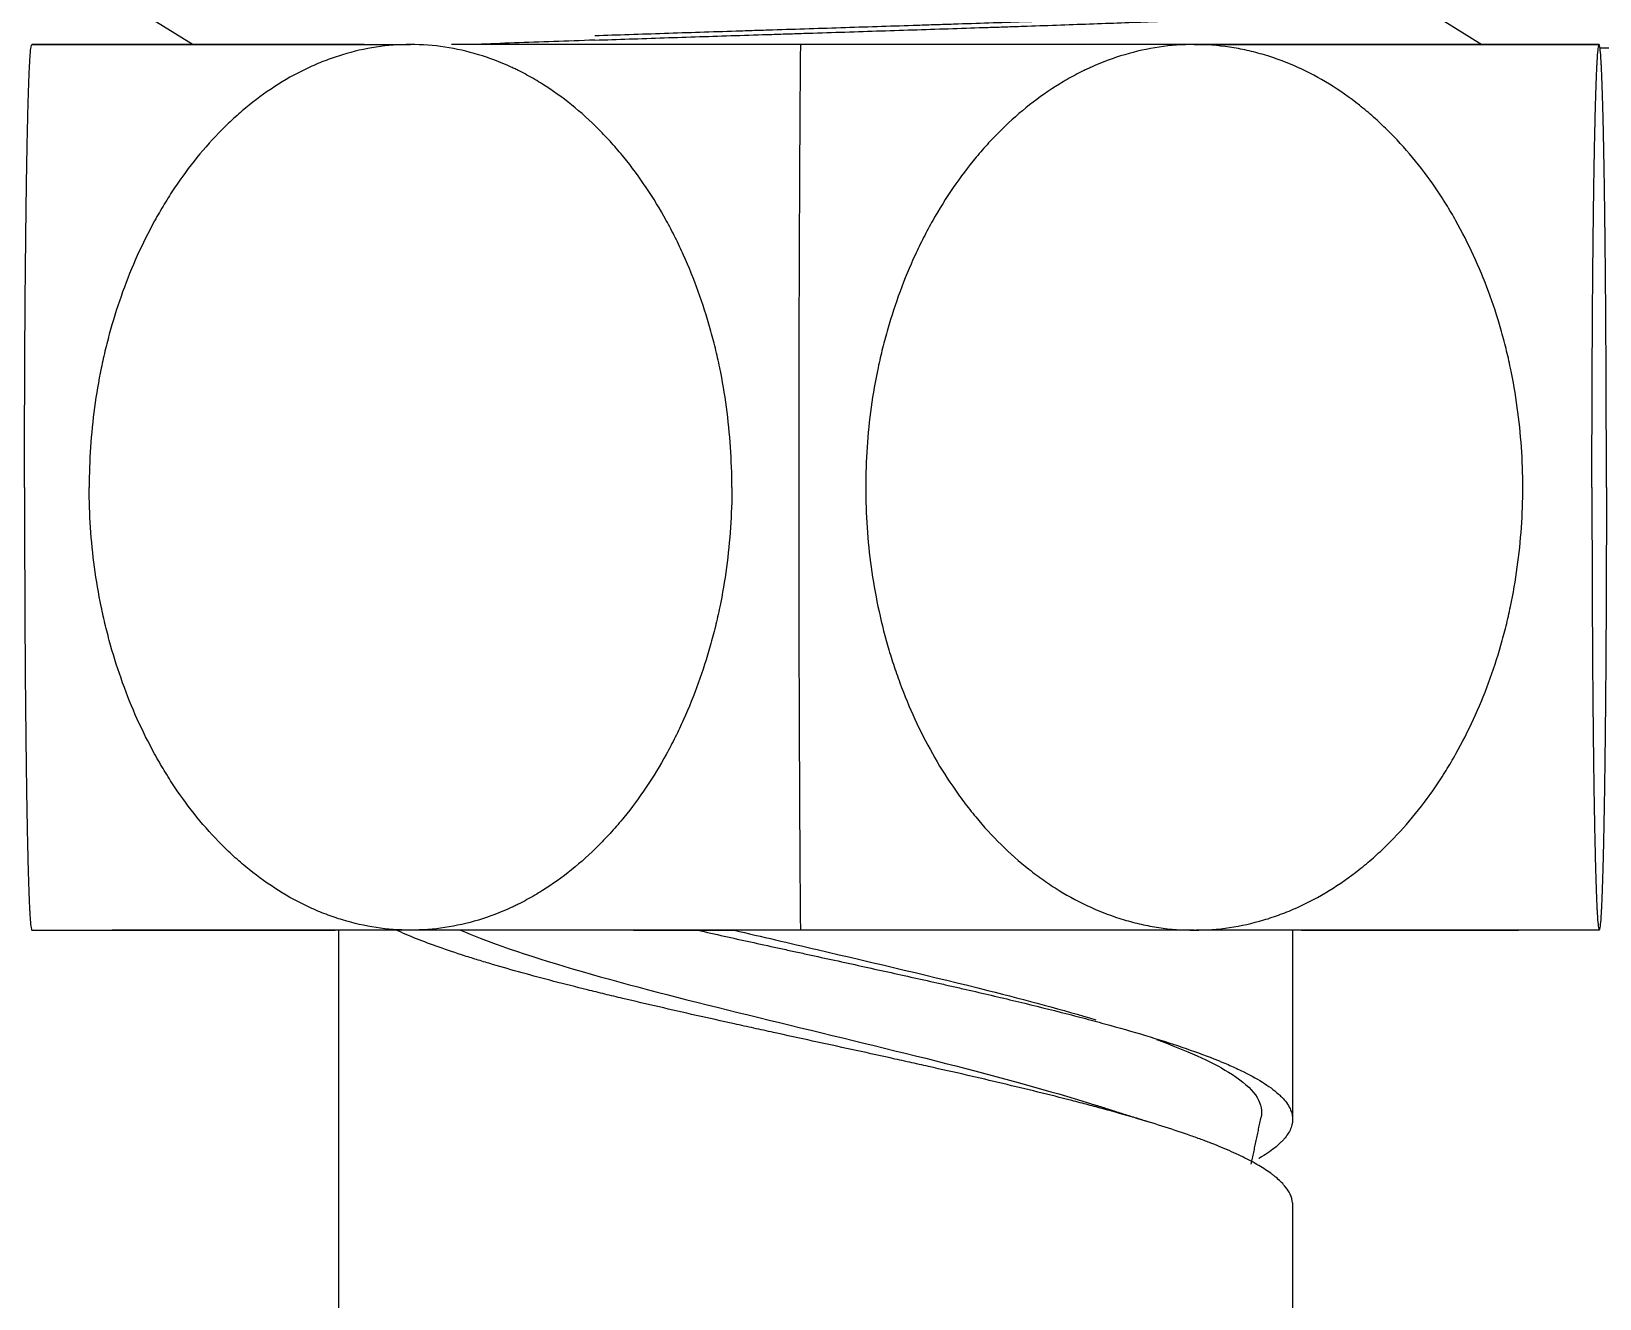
# Model space of a CAD drawing. Header units: millimetres. Extents: x 14183 to 14777, y -4239 to -3399.
# Drawn here: x 14384.97 to 14390.72, y -3943.63 to -3938.98 of the extents above; entities that cross this region are included whole.
import ezdxf

# ---------------------------------------------------------------- set-up
doc = ezdxf.new("R2010")
doc.units = ezdxf.units.MM
doc.header["$LTSCALE"] = 0.1
doc.layers.get('0').update_dxf_attribs({"lineweight": 15})
doc.layers.add('DIM', color=3, linetype='Continuous', lineweight=9)
doc.styles.add('ARIAL', font='arial.ttf')
doc.dimstyles.new('사본 ISO-25', dxfattribs={"dimtxt": 4, "dimasz": 3.5, "dimexe": 0.5, "dimexo": 0.625, "dimgap": 1.5, "dimtad": 1, "dimtih": 1, "dimtoh": 1, "dimdec": 1, "dimlfac": 4, "dimdsep": 46, "dimtxsty": 'ARIAL', "dimcen": 0, "dimclrd": 3, "dimclre": 3, "dimclrt": 3, "dimadec": 1, "dimazin": 0, "dimtfac": 1, "dimtdec": 1, "dimtmove": 0, "dimatfit": 3, "dimfxl": 1.25, "dimtfill": 1, "dimarcsym": 0})

# ---------------------------------------------------------------- blocks, each defined once
blk = doc.blocks.new('*D47')
at = {"layer": 'Defpoints', "color": 0, "transparency": 16777216}
for p in [(14421.268, -3911.1458), (14376.6312, -4145.3429), (14472.5793, -4145.3429)]:
    blk.add_point(p, dxfattribs=at)
at = {"layer": 'DIM', "color": 3, "lineweight": -2, "transparency": 16777216}
for p, q in [((14421.893, -3911.1458), (14473.0793, -3911.1458)), ((14472.5793, -3914.6458), (14472.5793, -4024.7021)), ((14472.5793, -4141.8429), (14472.5793, -4031.7866)), ((14377.2562, -4145.3429), (14473.0793, -4145.3429))]:
    blk.add_line(p, q, dxfattribs=at)
at = {"layer": 'DIM', "color": 3, "transparency": 16777216}
for points in [[(14471.9959, -3914.6458), (14473.1626, -3914.6458), (14472.5793, -3911.1458)], [(14471.9959, -4141.8429), (14473.1626, -4141.8429), (14472.5793, -4145.3429)]]:
    blk.add_solid(points, dxfattribs=at)
at = {"layer": 'DIM', "color": 3, "transparency": 16777216, "insert": (14472.5793, -4028.2444), "char_height": 4, "attachment_point": 5, "style": 'ARIAL', "bg_fill": 3, "box_fill_scale": 1.1, "bg_fill_color": 256, "bg_fill_true_color": 13158600, "bg_fill_transparency": 0}
blk.add_mtext('977.5', dxfattribs=at)

msp = doc.modelspace()

# ---------------------------------------------------------------- dimensions: what is measured, and where the dimension line sits
at = {"layer": 'DIM'}
dim = msp.add_linear_dim(base=(14472.5793, -4145.3429), p1=(14421.268, -3911.1458), p2=(14376.6312, -4145.3429), angle=90, text='977.5', dimstyle='사본 ISO-25', override={"dimtad": 0}, dxfattribs=at)
dim.commit()
dim.dimension.update_dxf_attribs({"geometry": '*D47', "text_midpoint": (14472.5793, -4028.2444)})

# ---------------------------------------------------------------- next in the draw order: linework, layer by layer
at = {"linetype": 'Continuous', "lineweight": 13}
for p, q in [((14385.3446, -3938.8887), (14385.5625, -3939.0238)), ((14390.043, -3938.8713), (14390.289, -3939.0238)), ((14385.2201, -3939.0238), (14385.5626, -3939.0238)), ((14386.1888, -3939.0238), (14385.2201, -3939.0238)), ((14387.794, -3939.0238), (14386.6017, -3939.0238)), ((14390.4691, -3939.0238), (14387.794, -3939.0238)), ((14390.3337, -3939.0238), (14390.4691, -3939.0238))]:
    msp.add_line(p, q, dxfattribs=at)
for centre, major_axis, ratio, start_param, end_param in [((14387.8446, -3939.0237), (-2.875, 0), 0.000001, 4.734972, 5.195488), ((14387.8676, -3940.6488), (0, -4.3812), 0.019263, 4.332412, 4.712388), ((14387.8446, -3939.0238), (-2.875, 0), 0.000001, 4.20806, 4.731562), ((14387.8676, -3940.6488), (0, -4.3812), 0.019263, 4.712388, 5.092358), ((14387.8446, -3942.2738), (2.875, 0), 0.000001, 3.141593, 4.052824), ((14387.8446, -3942.2737), (2.875, 0), 0.000001, 2.113654, 2.683963), ((14387.8446, -3942.2738), (2.875, 0), 0.000001, 1.590061, 2.106623), ((14387.8446, -3942.2738), (-1.125, 0), 0.000001, 5.156848, 6.283185), ((14387.8446, -3942.2738), (2.875, 0), 0.000001, 1.066462, 1.590061), ((14387.8446, -3942.2738), (2.875, 0), 0.000001, 0, 1.063801), ((14387.8446, -3942.2737), (2.875, 0), 0.000001, 5.381038, 5.825557)]:
    msp.add_ellipse(centre, major_axis=major_axis, ratio=ratio, start_param=start_param, end_param=end_param, dxfattribs=at)
for points, knots in [([(14389.9951, -3938.8704), (14389.99, -3938.8712), (14389.9844, -3938.872), (14389.9677, -3938.8742), (14389.9557, -3938.8756), (14389.9356, -3938.8778), (14389.9285, -3938.8785), (14389.9175, -3938.8796), (14389.9137, -3938.8799), (14389.906, -3938.8806), (14389.902, -3938.881), (14389.866, -3938.8842), (14389.8292, -3938.887), (14389.7462, -3938.8927), (14389.7, -3938.8955), (14389.6235, -3938.8998), (14389.5968, -3938.9012), (14389.562, -3938.903), (14389.5549, -3938.9033), (14389.5407, -3938.904), (14389.5192, -3938.9051), (14389.4972, -3938.9062), (14389.4228, -3938.9097), (14389.3595, -3938.9125), (14389.226, -3938.9182), (14389.1557, -3938.921), (14389.0632, -3938.9246), (14389.0445, -3938.9253), (14389.016, -3938.9264), (14389.0065, -3938.9267), (14388.9874, -3938.9274), (14388.9393, -3938.9292), (14388.8905, -3938.931), (14388.7717, -3938.9352), (14388.6904, -3938.9381), (14388.5239, -3938.9438), (14388.4386, -3938.9466), (14388.3402, -3938.9498), (14388.3292, -3938.9501), (14388.3073, -3938.9508), (14388.2743, -3938.9519), (14388.2413, -3938.953), (14388.1753, -3938.9551), (14388.1312, -3938.9565), (14387.9986, -3938.9608), (14387.91, -3938.9636), (14387.7766, -3938.9679), (14387.7321, -3938.9693), (14387.6652, -3938.9714), (14387.6429, -3938.9721), (14387.5982, -3938.9735), (14387.5758, -3938.9743), (14387.4645, -3938.9778), (14387.3768, -3938.9807), (14387.2041, -3938.9864), (14387.119, -3938.9892), (14387.0353, -3938.9921)], [0, 0, 0, 0, 0.019574, 0.019574, 0.054589, 0.054589, 0.072096, 0.072096, 0.08085, 0.08085, 0.089604, 0.089604, 0.159634, 0.159634, 0.229665, 0.229665, 0.26468, 0.26468, 0.273434, 0.273434, 0.282188, 0.299695, 0.299695, 0.369726, 0.369726, 0.439756, 0.439756, 0.457264, 0.457264, 0.466018, 0.466018, 0.474772, 0.509787, 0.509787, 0.579817, 0.579817, 0.649848, 0.649848, 0.658602, 0.658602, 0.667355, 0.684863, 0.684863, 0.719878, 0.719878, 0.789909, 0.789909, 0.824924, 0.824924, 0.842431, 0.842431, 0.859939, 0.859939, 0.92997, 0.92997, 1, 1, 1, 1]), ([(14387.0353, -3939.0076), (14387.119, -3939.0048), (14387.2039, -3939.0019), (14387.3758, -3938.9962), (14387.4629, -3938.9934), (14387.5951, -3938.9892), (14387.6395, -3938.9878), (14387.7065, -3938.9857), (14387.7289, -3938.9849), (14387.7626, -3938.9839), (14387.7739, -3938.9835), (14387.7963, -3938.9828), (14387.8075, -3938.9824), (14387.9084, -3938.9792), (14387.9973, -3938.9764), (14388.1737, -3938.9707), (14388.2613, -3938.9679), (14388.3915, -3938.9637), (14388.4347, -3938.9622), (14388.4886, -3938.9604), (14388.4993, -3938.9601), (14388.5207, -3938.9594), (14388.5527, -3938.9583), (14388.5844, -3938.9572), (14388.6892, -3938.9537), (14388.7705, -3938.9508), (14388.9284, -3938.9452), (14389.0049, -3938.9424), (14389.0974, -3938.9388), (14389.1158, -3938.9381), (14389.1431, -3938.937), (14389.1522, -3938.9367), (14389.1702, -3938.9359), (14389.2149, -3938.9342), (14389.258, -3938.9324), (14389.3586, -3938.9281), (14389.4218, -3938.9253), (14389.5403, -3938.9197), (14389.5958, -3938.9168), (14389.6536, -3938.9136), (14389.66, -3938.9132), (14389.6726, -3938.9125), (14389.6912, -3938.9115), (14389.7092, -3938.9104), (14389.7441, -3938.9083), (14389.7662, -3938.9068), (14389.8286, -3938.9026), (14389.8654, -3938.8998), (14389.9131, -3938.8955), (14389.9278, -3938.8941), (14389.948, -3938.892), (14389.9544, -3938.8913), (14389.9666, -3938.8898), (14389.9724, -3938.8891), (14389.9995, -3938.8855), (14390.0158, -3938.8827), (14390.0375, -3938.877), (14390.043, -3938.8742), (14390.043, -3938.8713)], [0, 0, 0, 0, 0.0625, 0.0625, 0.125, 0.125, 0.15625, 0.15625, 0.171875, 0.171875, 0.179688, 0.179688, 0.1875, 0.1875, 0.25, 0.25, 0.3125, 0.3125, 0.34375, 0.34375, 0.351563, 0.351563, 0.359375, 0.375, 0.375, 0.4375, 0.4375, 0.5, 0.5, 0.515625, 0.515625, 0.523438, 0.523438, 0.53125, 0.5625, 0.5625, 0.625, 0.625, 0.6875, 0.6875, 0.695313, 0.695313, 0.703125, 0.71875, 0.71875, 0.75, 0.75, 0.8125, 0.8125, 0.84375, 0.84375, 0.859375, 0.859375, 0.875, 0.875, 0.9375, 0.9375, 1, 1, 1, 1]), ([(14384.9436, -3940.6488), (14384.9436, -3940.5993), (14384.9437, -3940.501), (14384.9441, -3940.3553), (14384.9444, -3940.2593), (14384.9447, -3940.1878), (14384.9449, -3940.1521), (14384.9451, -3940.1167), (14384.9453, -3940.0931), (14384.9453, -3940.0813), (14384.9457, -3940.0225), (14384.946, -3939.9764), (14384.9468, -3939.886), (14384.9472, -3939.8417), (14384.9481, -3939.7549), (14384.9485, -3939.7125), (14384.9492, -3939.6606), (14384.9493, -3939.6503), (14384.9496, -3939.6298), (14384.9497, -3939.6196), (14384.9501, -3939.5894), (14384.9504, -3939.5696), (14384.9513, -3939.5114), (14384.9519, -3939.4742), (14384.9532, -3939.403), (14384.9539, -3939.3691), (14384.9548, -3939.3288), (14384.955, -3939.3208), (14384.9553, -3939.3052), (14384.9555, -3939.2974), (14384.9561, -3939.2747), (14384.9565, -3939.2602), (14384.9576, -3939.2182), (14384.9584, -3939.1926), (14384.9601, -3939.1461), (14384.961, -3939.1253), (14384.9621, -3939.1026), (14384.9623, -3939.0982), (14384.9627, -3939.0898), (14384.963, -3939.0858), (14384.9636, -3939.0743), (14384.9641, -3939.0674), (14384.9655, -3939.0489), (14384.9664, -3939.0396), (14384.9683, -3939.027), (14384.9692, -3939.0238), (14384.9702, -3939.0238)], [0, 0, 0, 0, 0.0625, 0.125, 0.1875, 0.1875, 0.21875, 0.234375, 0.234375, 0.25, 0.25, 0.3125, 0.3125, 0.375, 0.375, 0.4375, 0.4375, 0.453125, 0.453125, 0.46875, 0.46875, 0.5, 0.5, 0.5625, 0.5625, 0.625, 0.625, 0.640625, 0.640625, 0.65625, 0.65625, 0.6875, 0.6875, 0.75, 0.75, 0.8125, 0.8125, 0.828125, 0.828125, 0.84375, 0.84375, 0.875, 0.875, 0.9375, 0.9375, 1, 1, 1, 1]), ([(14384.9702, -3939.0238), (14384.9689, -3939.0238), (14384.9707, -3939.0238), (14384.9856, -3939.0238), (14385.0127, -3939.0238), (14385.0389, -3939.0238), (14385.0579, -3939.0238), (14385.0618, -3939.0238), (14385.0699, -3939.0238), (14385.0824, -3939.0238), (14385.096, -3939.0238), (14385.1246, -3939.0238), (14385.1665, -3939.0238), (14385.2404, -3939.0238), (14385.3254, -3939.0238), (14385.3895, -3939.0238), (14385.432, -3939.0238), (14385.4406, -3939.0238), (14385.4581, -3939.0238), (14385.4669, -3939.0238), (14385.4938, -3939.0238), (14385.512, -3939.0238), (14385.5679, -3939.0238), (14385.6454, -3939.0238), (14385.7706, -3939.0238), (14385.9046, -3939.0238), (14385.9998, -3939.0238), (14386.0735, -3939.0238), (14386.0984, -3939.0238), (14386.1491, -3939.0238), (14386.1747, -3939.0238), (14386.2524, -3939.0238), (14386.3053, -3939.0238), (14386.3594, -3939.0238)], [0, 0, 0, 0, 0.0625, 0.125, 0.1875, 0.25, 0.25, 0.265625, 0.265625, 0.28125, 0.3125, 0.3125, 0.375, 0.4375, 0.5, 0.5625, 0.5625, 0.578125, 0.578125, 0.59375, 0.59375, 0.625, 0.625, 0.6875, 0.75, 0.8125, 0.875, 0.875, 0.90625, 0.90625, 0.9375, 0.9375, 1, 1, 1, 1]), ([(14385.5298, -3939.0238), (14385.5146, -3939.0238), (14385.4635, -3939.0238), (14385.3816, -3939.0238), (14385.3203, -3939.0238), (14385.2841, -3939.0238), (14385.277, -3939.0238), (14385.2629, -3939.0238), (14385.256, -3939.0238), (14385.2356, -3939.0238), (14385.2226, -3939.0238), (14385.1849, -3939.0238), (14385.1386, -3939.0238), (14385.0808, -3939.0238), (14385.0347, -3939.0238), (14385.0118, -3939.0238), (14384.9976, -3939.0238), (14384.9934, -3939.0238), (14384.9859, -3939.0238), (14384.9827, -3939.0238), (14384.9747, -3939.0238), (14384.9714, -3939.0238), (14384.9702, -3939.0238)], [0, 0, 0, 0, 0.043494, 0.149773, 0.256051, 0.256051, 0.282621, 0.282621, 0.30919, 0.30919, 0.36233, 0.36233, 0.468608, 0.574886, 0.681165, 0.787443, 0.787443, 0.840582, 0.840582, 0.893722, 0.893722, 1, 1, 1, 1]), ([(14386.3594, -3939.0238), (14386.3169, -3939.0238), (14386.2749, -3939.027), (14386.1917, -3939.0395), (14386.1506, -3939.0488), (14386.0897, -3939.0673), (14386.0695, -3939.0742), (14386.0394, -3939.0857), (14386.0294, -3939.0897), (14386.0094, -3939.0981), (14385.9995, -3939.1025), (14385.9502, -3939.1252), (14385.9121, -3939.146), (14385.8382, -3939.1924), (14385.8024, -3939.2181), (14385.7505, -3939.26), (14385.7334, -3939.2746), (14385.7083, -3939.2973), (14385.7, -3939.305), (14385.6836, -3939.3207), (14385.6755, -3939.3287), (14385.6355, -3939.3689), (14385.6051, -3939.4029), (14385.5473, -3939.4741), (14385.5199, -3939.5113), (14385.481, -3939.5695), (14385.4684, -3939.5893), (14385.45, -3939.6195), (14385.444, -3939.6297), (14385.4322, -3939.6502), (14385.4264, -3939.6605), (14385.3978, -3939.7123), (14385.3767, -3939.7548), (14385.3377, -3939.8416), (14385.3198, -3939.8859), (14385.2872, -3939.9763), (14385.2725, -3940.0224), (14385.256, -3940.0812), (14385.2529, -3940.093), (14385.2467, -3940.1166), (14385.2378, -3940.1521), (14385.2298, -3940.1877), (14385.2152, -3940.2593), (14385.1989, -3940.3552), (14385.1842, -3940.501), (14385.1809, -3940.5993), (14385.1809, -3940.6488)], [0, 0, 0, 0, 0.0625, 0.0625, 0.125, 0.125, 0.15625, 0.15625, 0.171875, 0.171875, 0.1875, 0.1875, 0.25, 0.25, 0.3125, 0.3125, 0.34375, 0.34375, 0.359375, 0.359375, 0.375, 0.375, 0.4375, 0.4375, 0.5, 0.5, 0.53125, 0.53125, 0.546875, 0.546875, 0.5625, 0.5625, 0.625, 0.625, 0.6875, 0.6875, 0.75, 0.75, 0.765625, 0.765625, 0.78125, 0.8125, 0.8125, 0.875, 0.9375, 1, 1, 1, 1]), ([(14387.538, -3940.6488), (14387.538, -3940.5993), (14387.5346, -3940.5008), (14387.5248, -3940.4032), (14387.5117, -3940.3061), (14387.5034, -3940.2577), (14387.4911, -3940.1976), (14387.4885, -3940.1856), (14387.4831, -3940.1617), (14387.4748, -3940.1261), (14387.4655, -3940.0908), (14387.4459, -3940.0208), (14387.4312, -3939.975), (14387.3986, -3939.8847), (14387.3806, -3939.8404), (14387.3512, -3939.7751), (14387.341, -3939.7535), (14387.325, -3939.7215), (14387.3196, -3939.7108), (14387.3085, -3939.6897), (14387.3029, -3939.6793), (14387.2743, -3939.6275), (14387.2499, -3939.5874), (14387.1981, -3939.5102), (14387.1707, -3939.473), (14387.1272, -3939.4195), (14387.1123, -3939.402), (14387.0893, -3939.3764), (14387.0815, -3939.368), (14387.0658, -3939.3514), (14387.0578, -3939.3432), (14387.0178, -3939.303), (14386.9846, -3939.273), (14386.9157, -3939.2175), (14386.88, -3939.192), (14386.8245, -3939.1572), (14386.7963, -3939.1406), (14386.7673, -3939.1255), (14386.7526, -3939.1182), (14386.7477, -3939.1158), (14386.7379, -3939.1111), (14386.733, -3939.1087), (14386.6887, -3939.0884), (14386.6488, -3939.0732), (14386.5679, -3939.0488), (14386.5269, -3939.0395), (14386.444, -3939.027), (14386.402, -3939.0238), (14386.3594, -3939.0238)], [0, 0, 0, 0, 0.0625, 0.125, 0.125, 0.1875, 0.1875, 0.203125, 0.203125, 0.21875, 0.25, 0.25, 0.3125, 0.3125, 0.375, 0.375, 0.40625, 0.40625, 0.421875, 0.421875, 0.4375, 0.4375, 0.5, 0.5, 0.5625, 0.5625, 0.59375, 0.59375, 0.609375, 0.609375, 0.625, 0.625, 0.6875, 0.6875, 0.75, 0.75, 0.78125, 0.796875, 0.796875, 0.804688, 0.804688, 0.8125, 0.8125, 0.875, 0.875, 0.9375, 0.9375, 1, 1, 1, 1]), ([(14387.0353, -3939.0076), (14386.984, -3939.0094), (14386.9339, -3939.0111), (14386.8356, -3939.0146), (14386.7875, -3939.0163), (14386.6935, -3939.0198), (14386.6475, -3939.0215), (14386.5978, -3939.0234), (14386.593, -3939.0236), (14386.5882, -3939.0238)], [0, 0, 0, 0, 0.321802, 0.321802, 0.643604, 0.643604, 0.965406, 0.965406, 1, 1, 1, 1]), ([(14389.2339, -3939.0238), (14389.1904, -3939.0238), (14389.1474, -3939.027), (14389.0626, -3939.0395), (14389.0207, -3939.0488), (14388.9381, -3939.0732), (14388.8972, -3939.0884), (14388.8519, -3939.1087), (14388.8469, -3939.1111), (14388.8368, -3939.1158), (14388.8318, -3939.1182), (14388.8169, -3939.1255), (14388.7872, -3939.1406), (14388.7583, -3939.1572), (14388.7016, -3939.192), (14388.6651, -3939.2175), (14388.5947, -3939.2731), (14388.5607, -3939.303), (14388.5198, -3939.3432), (14388.5117, -3939.3514), (14388.4956, -3939.368), (14388.4876, -3939.3764), (14388.4641, -3939.402), (14388.4489, -3939.4195), (14388.4044, -3939.473), (14388.3763, -3939.5102), (14388.3234, -3939.5874), (14388.2985, -3939.6275), (14388.2692, -3939.6793), (14388.2635, -3939.6897), (14388.2522, -3939.7108), (14388.2466, -3939.7215), (14388.2302, -3939.7535), (14388.2198, -3939.7751), (14388.1897, -3939.8404), (14388.1714, -3939.8847), (14388.138, -3939.975), (14388.123, -3940.0208), (14388.1029, -3940.0908), (14388.0935, -3940.1261), (14388.0849, -3940.1617), (14388.0795, -3940.1856), (14388.0768, -3940.1976), (14388.0641, -3940.2577), (14388.0557, -3940.3061), (14388.0423, -3940.4032), (14388.0322, -3940.5008), (14388.0288, -3940.5993), (14388.0288, -3940.6488)], [0, 0, 0, 0, 0.0625, 0.0625, 0.125, 0.125, 0.1875, 0.1875, 0.195312, 0.195312, 0.203125, 0.203125, 0.21875, 0.25, 0.25, 0.3125, 0.3125, 0.375, 0.375, 0.390625, 0.390625, 0.40625, 0.40625, 0.4375, 0.4375, 0.5, 0.5, 0.5625, 0.5625, 0.578125, 0.578125, 0.59375, 0.59375, 0.625, 0.625, 0.6875, 0.6875, 0.75, 0.75, 0.78125, 0.796875, 0.796875, 0.8125, 0.8125, 0.875, 0.875, 0.9375, 1, 1, 1, 1]), ([(14389.2339, -3939.0238), (14389.2892, -3939.0238), (14389.3974, -3939.0238), (14389.5523, -3939.0238), (14389.6999, -3939.0238), (14389.7934, -3939.0238), (14389.8502, -3939.0238), (14389.8615, -3939.0238), (14389.8839, -3939.0238), (14389.9172, -3939.0238), (14389.9495, -3939.0238), (14390.0128, -3939.0238), (14390.0939, -3939.0238), (14390.2057, -3939.0238), (14390.3076, -3939.0238), (14390.3689, -3939.0238), (14390.4051, -3939.0238), (14390.4123, -3939.0238), (14390.4263, -3939.0238), (14390.4333, -3939.0238), (14390.4536, -3939.0238), (14390.4667, -3939.0238), (14390.5044, -3939.0238), (14390.5507, -3939.0238), (14390.6084, -3939.0238), (14390.6546, -3939.0238), (14390.6775, -3939.0238), (14390.6917, -3939.0238), (14390.6959, -3939.0238), (14390.7033, -3939.0238), (14390.7065, -3939.0238), (14390.7146, -3939.0238), (14390.7179, -3939.0238), (14390.7191, -3939.0238)], [0, 0, 0, 0, 0.0625, 0.125, 0.1875, 0.25, 0.25, 0.265625, 0.265625, 0.28125, 0.3125, 0.3125, 0.375, 0.4375, 0.5, 0.5625, 0.5625, 0.578125, 0.578125, 0.59375, 0.59375, 0.625, 0.625, 0.6875, 0.75, 0.8125, 0.875, 0.875, 0.90625, 0.90625, 0.9375, 0.9375, 1, 1, 1, 1]), ([(14390.4389, -3940.6488), (14390.4389, -3940.5993), (14390.4356, -3940.5009), (14390.4205, -3940.355), (14390.4038, -3940.2588), (14390.3888, -3940.1872), (14390.3806, -3940.1514), (14390.3715, -3940.1159), (14390.3652, -3940.0922), (14390.3619, -3940.0804), (14390.3451, -3940.0218), (14390.33, -3939.9757), (14390.2967, -3939.8855), (14390.2785, -3939.8413), (14390.2387, -3939.7547), (14390.2171, -3939.7123), (14390.1822, -3939.6502), (14390.1701, -3939.6298), (14390.1513, -3939.5995), (14390.1449, -3939.5894), (14390.132, -3939.5696), (14390.1255, -3939.5598), (14390.0923, -3939.5112), (14390.0643, -3939.4741), (14390.0053, -3939.403), (14389.9744, -3939.3692), (14389.9256, -3939.3211), (14389.9089, -3939.3055), (14389.8834, -3939.2829), (14389.8747, -3939.2754), (14389.8572, -3939.2608), (14389.8484, -3939.2536), (14389.8038, -3939.2183), (14389.7672, -3939.1926), (14389.6919, -3939.1463), (14389.6532, -3939.1257), (14389.5738, -3939.0897), (14389.5331, -3939.0743), (14389.4808, -3939.0587), (14389.4703, -3939.0558), (14389.449, -3939.0502), (14389.4384, -3939.0476), (14389.4064, -3939.0405), (14389.385, -3939.0366), (14389.3207, -3939.027), (14389.2774, -3939.0238), (14389.2339, -3939.0238)], [0, 0, 0, 0, 0.0625, 0.125, 0.1875, 0.1875, 0.21875, 0.234375, 0.234375, 0.25, 0.25, 0.3125, 0.3125, 0.375, 0.375, 0.4375, 0.4375, 0.46875, 0.46875, 0.484375, 0.484375, 0.5, 0.5, 0.5625, 0.5625, 0.625, 0.625, 0.65625, 0.65625, 0.671875, 0.671875, 0.6875, 0.6875, 0.75, 0.75, 0.8125, 0.8125, 0.875, 0.875, 0.890625, 0.890625, 0.90625, 0.90625, 0.9375, 0.9375, 1, 1, 1, 1]), ([(14390.7191, -3939.0238), (14390.7203, -3939.0238), (14390.7186, -3939.0238), (14390.7037, -3939.0238), (14390.6766, -3939.0238), (14390.6504, -3939.0238), (14390.6314, -3939.0238), (14390.6274, -3939.0238), (14390.6193, -3939.0238), (14390.6068, -3939.0238), (14390.5932, -3939.0238), (14390.5647, -3939.0238), (14390.5228, -3939.0238), (14390.4489, -3939.0238), (14390.3753, -3939.0238), (14390.3252, -3939.0238), (14390.3058, -3939.0238)], [0, 0, 0, 0, 0.116306, 0.232612, 0.348918, 0.465225, 0.465225, 0.494301, 0.494301, 0.523378, 0.581531, 0.581531, 0.697837, 0.814143, 0.930449, 1, 1, 1, 1]), ([(14390.6926, -3940.6488), (14390.6926, -3940.5993), (14390.6927, -3940.501), (14390.693, -3940.3552), (14390.6934, -3940.2592), (14390.6937, -3940.1877), (14390.6939, -3940.152), (14390.6941, -3940.1166), (14390.6942, -3940.0929), (14390.6943, -3940.0812), (14390.6946, -3940.0224), (14390.695, -3939.9762), (14390.6957, -3939.8858), (14390.6961, -3939.8415), (14390.697, -3939.7547), (14390.6975, -3939.7122), (14390.6981, -3939.6604), (14390.6982, -3939.6501), (14390.6985, -3939.6296), (14390.6986, -3939.6194), (14390.6991, -3939.5892), (14390.6993, -3939.5694), (14390.7002, -3939.5112), (14390.7008, -3939.4739), (14390.7021, -3939.4028), (14390.7028, -3939.3688), (14390.7037, -3939.3285), (14390.7039, -3939.3206), (14390.7043, -3939.3049), (14390.7044, -3939.2972), (14390.705, -3939.2745), (14390.7054, -3939.2599), (14390.7066, -3939.218), (14390.7074, -3939.1923), (14390.709, -3939.1459), (14390.7099, -3939.1251), (14390.711, -3939.1024), (14390.7112, -3939.098), (14390.7117, -3939.0896), (14390.7119, -3939.0856), (14390.7126, -3939.0741), (14390.713, -3939.0672), (14390.7144, -3939.0488), (14390.7153, -3939.0395), (14390.7172, -3939.027), (14390.7181, -3939.0238), (14390.7191, -3939.0238)], [0, 0, 0, 0, 0.0625, 0.125, 0.1875, 0.1875, 0.21875, 0.234375, 0.234375, 0.25, 0.25, 0.3125, 0.3125, 0.375, 0.375, 0.4375, 0.4375, 0.453125, 0.453125, 0.46875, 0.46875, 0.5, 0.5, 0.5625, 0.5625, 0.625, 0.625, 0.640625, 0.640625, 0.65625, 0.65625, 0.6875, 0.6875, 0.75, 0.75, 0.8125, 0.8125, 0.828125, 0.828125, 0.84375, 0.84375, 0.875, 0.875, 0.9375, 0.9375, 1, 1, 1, 1]), ([(14390.7456, -3940.6488), (14390.7456, -3940.5993), (14390.7455, -3940.501), (14390.7452, -3940.3553), (14390.7448, -3940.2593), (14390.7445, -3940.1878), (14390.7443, -3940.1521), (14390.7441, -3940.1167), (14390.744, -3940.0931), (14390.7439, -3940.0813), (14390.7435, -3940.0225), (14390.7432, -3939.9764), (14390.7425, -3939.886), (14390.7421, -3939.8417), (14390.7412, -3939.7549), (14390.7407, -3939.7125), (14390.7401, -3939.6606), (14390.74, -3939.6503), (14390.7397, -3939.6298), (14390.7396, -3939.6196), (14390.7391, -3939.5894), (14390.7389, -3939.5696), (14390.738, -3939.5114), (14390.7374, -3939.4742), (14390.7361, -3939.403), (14390.7354, -3939.369), (14390.7345, -3939.3288), (14390.7343, -3939.3208), (14390.7339, -3939.3052), (14390.7337, -3939.2974), (14390.7332, -3939.2747), (14390.7328, -3939.2601), (14390.7316, -3939.2182), (14390.7308, -3939.1925), (14390.7292, -3939.1461), (14390.7283, -3939.1253), (14390.7272, -3939.1026), (14390.727, -3939.0982), (14390.7265, -3939.0898), (14390.7263, -3939.0857), (14390.7256, -3939.0743), (14390.7252, -3939.0674), (14390.7238, -3939.0489), (14390.7229, -3939.0396), (14390.721, -3939.027), (14390.7201, -3939.0238), (14390.7191, -3939.0238)], [0, 0, 0, 0, 0.0625, 0.125, 0.1875, 0.1875, 0.21875, 0.234375, 0.234375, 0.25, 0.25, 0.3125, 0.3125, 0.375, 0.375, 0.4375, 0.4375, 0.453125, 0.453125, 0.46875, 0.46875, 0.5, 0.5, 0.5625, 0.5625, 0.625, 0.625, 0.640625, 0.640625, 0.65625, 0.65625, 0.6875, 0.6875, 0.75, 0.75, 0.8125, 0.8125, 0.828125, 0.828125, 0.84375, 0.84375, 0.875, 0.875, 0.9375, 0.9375, 1, 1, 1, 1]), ([(14384.9436, -3940.6488), (14384.9436, -3940.6983), (14384.9437, -3940.7966), (14384.9441, -3940.9423), (14384.9444, -3941.0383), (14384.9447, -3941.1098), (14384.9449, -3941.1455), (14384.9451, -3941.181), (14384.9453, -3941.2046), (14384.9453, -3941.2164), (14384.9457, -3941.2751), (14384.946, -3941.3213), (14384.9468, -3941.4117), (14384.9472, -3941.456), (14384.9481, -3941.5428), (14384.9485, -3941.5852), (14384.9492, -3941.6371), (14384.9493, -3941.6474), (14384.9496, -3941.6679), (14384.9497, -3941.6781), (14384.9501, -3941.7083), (14384.9504, -3941.7281), (14384.9513, -3941.7863), (14384.9519, -3941.8235), (14384.9532, -3941.8947), (14384.9539, -3941.9287), (14384.9548, -3941.9689), (14384.955, -3941.9769), (14384.9553, -3941.9925), (14384.9555, -3942.0003), (14384.9561, -3942.023), (14384.9565, -3942.0375), (14384.9576, -3942.0795), (14384.9584, -3942.1051), (14384.9601, -3942.1516), (14384.961, -3942.1724), (14384.9621, -3942.1951), (14384.9623, -3942.1995), (14384.9627, -3942.2079), (14384.963, -3942.2119), (14384.9636, -3942.2234), (14384.9641, -3942.2303), (14384.9655, -3942.2487), (14384.9664, -3942.2581), (14384.9683, -3942.2706), (14384.9692, -3942.2738), (14384.9702, -3942.2738)], [0, 0, 0, 0, 0.0625, 0.125, 0.1875, 0.1875, 0.21875, 0.234375, 0.234375, 0.25, 0.25, 0.3125, 0.3125, 0.375, 0.375, 0.4375, 0.4375, 0.453125, 0.453125, 0.46875, 0.46875, 0.5, 0.5, 0.5625, 0.5625, 0.625, 0.625, 0.640625, 0.640625, 0.65625, 0.65625, 0.6875, 0.6875, 0.75, 0.75, 0.8125, 0.8125, 0.828125, 0.828125, 0.84375, 0.84375, 0.875, 0.875, 0.9375, 0.9375, 1, 1, 1, 1]), ([(14386.3594, -3942.2738), (14386.3169, -3942.2738), (14386.2749, -3942.2706), (14386.1917, -3942.2581), (14386.1506, -3942.2487), (14386.0897, -3942.2303), (14386.0695, -3942.2234), (14386.0394, -3942.2119), (14386.0294, -3942.2079), (14386.0094, -3942.1995), (14385.9995, -3942.1951), (14385.9502, -3942.1724), (14385.9121, -3942.1516), (14385.8382, -3942.1051), (14385.8024, -3942.0795), (14385.7505, -3942.0375), (14385.7334, -3942.023), (14385.7083, -3942.0003), (14385.7, -3941.9925), (14385.6836, -3941.9769), (14385.6755, -3941.9689), (14385.6355, -3941.9287), (14385.6051, -3941.8947), (14385.5473, -3941.8235), (14385.5199, -3941.7863), (14385.481, -3941.7281), (14385.4684, -3941.7083), (14385.45, -3941.678), (14385.444, -3941.6679), (14385.4322, -3941.6474), (14385.4264, -3941.6371), (14385.3978, -3941.5852), (14385.3767, -3941.5428), (14385.3377, -3941.456), (14385.3198, -3941.4117), (14385.2872, -3941.3213), (14385.2725, -3941.2751), (14385.256, -3941.2164), (14385.2529, -3941.2046), (14385.2467, -3941.181), (14385.2378, -3941.1455), (14385.2298, -3941.1098), (14385.2152, -3941.0383), (14385.1989, -3940.9423), (14385.1842, -3940.7966), (14385.1809, -3940.6983), (14385.1809, -3940.6488)], [0, 0, 0, 0, 0.0625, 0.0625, 0.125, 0.125, 0.15625, 0.15625, 0.171875, 0.171875, 0.1875, 0.1875, 0.25, 0.25, 0.3125, 0.3125, 0.34375, 0.34375, 0.359375, 0.359375, 0.375, 0.375, 0.4375, 0.4375, 0.5, 0.5, 0.53125, 0.53125, 0.546875, 0.546875, 0.5625, 0.5625, 0.625, 0.625, 0.6875, 0.6875, 0.75, 0.75, 0.765625, 0.765625, 0.78125, 0.8125, 0.8125, 0.875, 0.9375, 1, 1, 1, 1]), ([(14387.538, -3940.6488), (14387.538, -3940.6983), (14387.5346, -3940.7968), (14387.5248, -3940.8944), (14387.5117, -3940.9915), (14387.5034, -3941.0398), (14387.4911, -3941.0999), (14387.4885, -3941.1119), (14387.4831, -3941.1358), (14387.4748, -3941.1715), (14387.4655, -3941.2068), (14387.4459, -3941.2767), (14387.4312, -3941.3226), (14387.3986, -3941.4129), (14387.3806, -3941.4572), (14387.3512, -3941.5225), (14387.341, -3941.5441), (14387.325, -3941.5761), (14387.3196, -3941.5868), (14387.3085, -3941.6078), (14387.3029, -3941.6183), (14387.2743, -3941.6701), (14387.2499, -3941.7102), (14387.1981, -3941.7874), (14387.1707, -3941.8246), (14387.1272, -3941.8781), (14387.1123, -3941.8956), (14387.0893, -3941.9212), (14387.0815, -3941.9296), (14387.0658, -3941.9462), (14387.0578, -3941.9544), (14387.0178, -3941.9945), (14386.9846, -3942.0245), (14386.9157, -3942.0801), (14386.88, -3942.1056), (14386.8245, -3942.1404), (14386.7963, -3942.1569), (14386.7673, -3942.1721), (14386.7526, -3942.1794), (14386.7477, -3942.1818), (14386.7379, -3942.1865), (14386.733, -3942.1888), (14386.6887, -3942.2092), (14386.6488, -3942.2244), (14386.5679, -3942.2488), (14386.5269, -3942.2581), (14386.444, -3942.2706), (14386.402, -3942.2738), (14386.3594, -3942.2738)], [0, 0, 0, 0, 0.0625, 0.125, 0.125, 0.1875, 0.1875, 0.203125, 0.203125, 0.21875, 0.25, 0.25, 0.3125, 0.3125, 0.375, 0.375, 0.40625, 0.40625, 0.421875, 0.421875, 0.4375, 0.4375, 0.5, 0.5, 0.5625, 0.5625, 0.59375, 0.59375, 0.609375, 0.609375, 0.625, 0.625, 0.6875, 0.6875, 0.75, 0.75, 0.78125, 0.796875, 0.796875, 0.804688, 0.804688, 0.8125, 0.8125, 0.875, 0.875, 0.9375, 0.9375, 1, 1, 1, 1]), ([(14388.0288, -3940.6488), (14388.0288, -3940.6983), (14388.0322, -3940.7967), (14388.0473, -3940.9425), (14388.0639, -3941.0384), (14388.0839, -3941.1337), (14388.0956, -3941.181), (14388.1124, -3941.2397), (14388.1158, -3941.2515), (14388.123, -3941.2748), (14388.134, -3941.3097), (14388.1459, -3941.344), (14388.171, -3941.4118), (14388.1892, -3941.456), (14388.2289, -3941.5424), (14388.2503, -3941.5846), (14388.2965, -3941.6668), (14388.3213, -3941.7069), (14388.3545, -3941.7555), (14388.3612, -3941.7652), (14388.3749, -3941.7844), (14388.3819, -3941.7939), (14388.4031, -3941.8221), (14388.4176, -3941.8404), (14388.462, -3941.894), (14388.493, -3941.928), (14388.5579, -3941.992), (14388.5918, -3942.0221), (14388.645, -3942.0643), (14388.6631, -3942.0778), (14388.6909, -3942.0973), (14388.7002, -3942.1037), (14388.719, -3942.116), (14388.7285, -3942.1221), (14388.7759, -3942.1513), (14388.8148, -3942.172), (14388.8943, -3942.208), (14388.9349, -3942.2233), (14388.9972, -3942.2419), (14389.0182, -3942.2474), (14389.05, -3942.2545), (14389.0607, -3942.2567), (14389.0822, -3942.2607), (14389.093, -3942.2625), (14389.1469, -3942.2706), (14389.1903, -3942.2738), (14389.2339, -3942.2738)], [0, 0, 0, 0, 0.0625, 0.125, 0.1875, 0.1875, 0.25, 0.25, 0.265625, 0.265625, 0.28125, 0.3125, 0.3125, 0.375, 0.375, 0.4375, 0.4375, 0.5, 0.5, 0.515625, 0.515625, 0.53125, 0.53125, 0.5625, 0.5625, 0.625, 0.625, 0.6875, 0.6875, 0.71875, 0.71875, 0.734375, 0.734375, 0.75, 0.75, 0.8125, 0.8125, 0.875, 0.875, 0.90625, 0.90625, 0.921875, 0.921875, 0.9375, 0.9375, 1, 1, 1, 1]), ([(14389.2339, -3942.2738), (14389.2774, -3942.2738), (14389.3204, -3942.2706), (14389.4054, -3942.2581), (14389.4474, -3942.2487), (14389.5097, -3942.2303), (14389.5303, -3942.2234), (14389.5611, -3942.2119), (14389.5714, -3942.2079), (14389.5918, -3942.1995), (14389.602, -3942.1951), (14389.6523, -3942.1724), (14389.6913, -3942.1516), (14389.7669, -3942.1051), (14389.8034, -3942.0795), (14389.8566, -3942.0375), (14389.874, -3942.023), (14389.8997, -3942.0003), (14389.9082, -3941.9925), (14389.9249, -3941.9769), (14389.9332, -3941.9689), (14389.9741, -3941.9287), (14390.0052, -3941.8947), (14390.0643, -3941.8235), (14390.0923, -3941.7863), (14390.1321, -3941.7281), (14390.145, -3941.7083), (14390.1637, -3941.6781), (14390.1699, -3941.6679), (14390.182, -3941.6474), (14390.188, -3941.6371), (14390.2171, -3941.5852), (14390.2387, -3941.5428), (14390.2786, -3941.456), (14390.2969, -3941.4117), (14390.3302, -3941.3213), (14390.3453, -3941.2752), (14390.3621, -3941.2164), (14390.3654, -3941.2046), (14390.3717, -3941.181), (14390.3808, -3941.1455), (14390.3889, -3941.1098), (14390.4039, -3941.0383), (14390.4205, -3940.9423), (14390.4356, -3940.7966), (14390.4389, -3940.6983), (14390.4389, -3940.6488)], [0, 0, 0, 0, 0.0625, 0.0625, 0.125, 0.125, 0.15625, 0.15625, 0.171875, 0.171875, 0.1875, 0.1875, 0.25, 0.25, 0.3125, 0.3125, 0.34375, 0.34375, 0.359375, 0.359375, 0.375, 0.375, 0.4375, 0.4375, 0.5, 0.5, 0.53125, 0.53125, 0.546875, 0.546875, 0.5625, 0.5625, 0.625, 0.625, 0.6875, 0.6875, 0.75, 0.75, 0.765625, 0.765625, 0.78125, 0.8125, 0.8125, 0.875, 0.9375, 1, 1, 1, 1]), ([(14390.6926, -3940.6488), (14390.6926, -3940.6983), (14390.6927, -3940.7966), (14390.693, -3940.9423), (14390.6934, -3941.0383), (14390.6937, -3941.1098), (14390.6939, -3941.1455), (14390.6941, -3941.181), (14390.6942, -3941.2046), (14390.6943, -3941.2164), (14390.6946, -3941.2752), (14390.695, -3941.3213), (14390.6957, -3941.4117), (14390.6961, -3941.456), (14390.697, -3941.5428), (14390.6975, -3941.5852), (14390.6981, -3941.6371), (14390.6982, -3941.6474), (14390.6985, -3941.6679), (14390.6986, -3941.6781), (14390.699, -3941.7083), (14390.6993, -3941.7281), (14390.7002, -3941.7863), (14390.7008, -3941.8235), (14390.7021, -3941.8947), (14390.7028, -3941.9287), (14390.7037, -3941.9689), (14390.7039, -3941.9769), (14390.7043, -3941.9925), (14390.7044, -3942.0003), (14390.705, -3942.023), (14390.7054, -3942.0376), (14390.7066, -3942.0795), (14390.7074, -3942.1051), (14390.709, -3942.1516), (14390.7099, -3942.1724), (14390.711, -3942.1951), (14390.7112, -3942.1995), (14390.7117, -3942.2079), (14390.7119, -3942.2119), (14390.7126, -3942.2234), (14390.713, -3942.2303), (14390.7144, -3942.2487), (14390.7153, -3942.2581), (14390.7172, -3942.2706), (14390.7181, -3942.2738), (14390.7191, -3942.2738)], [0, 0, 0, 0, 0.0625, 0.125, 0.1875, 0.1875, 0.21875, 0.234375, 0.234375, 0.25, 0.25, 0.3125, 0.3125, 0.375, 0.375, 0.4375, 0.4375, 0.453125, 0.453125, 0.46875, 0.46875, 0.5, 0.5, 0.5625, 0.5625, 0.625, 0.625, 0.640625, 0.640625, 0.65625, 0.65625, 0.6875, 0.6875, 0.75, 0.75, 0.8125, 0.8125, 0.828125, 0.828125, 0.84375, 0.84375, 0.875, 0.875, 0.9375, 0.9375, 1, 1, 1, 1]), ([(14390.7456, -3940.6488), (14390.7456, -3940.6983), (14390.7455, -3940.7966), (14390.7452, -3940.9423), (14390.7448, -3941.0383), (14390.7445, -3941.1098), (14390.7443, -3941.1455), (14390.7441, -3941.181), (14390.744, -3941.2046), (14390.7439, -3941.2164), (14390.7435, -3941.2752), (14390.7432, -3941.3213), (14390.7425, -3941.4117), (14390.7421, -3941.456), (14390.7412, -3941.5428), (14390.7407, -3941.5852), (14390.7401, -3941.6371), (14390.74, -3941.6474), (14390.7397, -3941.6679), (14390.7396, -3941.6781), (14390.7391, -3941.7083), (14390.7389, -3941.7281), (14390.738, -3941.7863), (14390.7374, -3941.8235), (14390.7361, -3941.8947), (14390.7354, -3941.9287), (14390.7345, -3941.9689), (14390.7343, -3941.9769), (14390.7339, -3941.9925), (14390.7337, -3942.0003), (14390.7332, -3942.023), (14390.7328, -3942.0376), (14390.7316, -3942.0795), (14390.7308, -3942.1051), (14390.7292, -3942.1516), (14390.7283, -3942.1724), (14390.7272, -3942.1951), (14390.727, -3942.1995), (14390.7265, -3942.2079), (14390.7263, -3942.2119), (14390.7256, -3942.2234), (14390.7252, -3942.2303), (14390.7238, -3942.2487), (14390.7229, -3942.2581), (14390.721, -3942.2706), (14390.7201, -3942.2738), (14390.7191, -3942.2738)], [0, 0, 0, 0, 0.0625, 0.125, 0.1875, 0.1875, 0.21875, 0.234375, 0.234375, 0.25, 0.25, 0.3125, 0.3125, 0.375, 0.375, 0.4375, 0.4375, 0.453125, 0.453125, 0.46875, 0.46875, 0.5, 0.5, 0.5625, 0.5625, 0.625, 0.625, 0.640625, 0.640625, 0.65625, 0.65625, 0.6875, 0.6875, 0.75, 0.75, 0.8125, 0.8125, 0.828125, 0.828125, 0.84375, 0.84375, 0.875, 0.875, 0.9375, 0.9375, 1, 1, 1, 1]), ([(14389.5943, -3943.2745), (14389.5934, -3943.264), (14389.5905, -3943.2536), (14389.5807, -3943.2327), (14389.5671, -3943.2119), (14389.5458, -3943.191), (14389.53, -3943.178), (14389.5268, -3943.1753), (14389.5199, -3943.1701), (14389.5164, -3943.1675), (14389.5055, -3943.1596), (14389.4978, -3943.1543), (14389.4732, -3943.1387), (14389.4551, -3943.1283), (14389.4154, -3943.1075), (14389.3722, -3943.0868), (14389.3221, -3943.066), (14389.2819, -3943.0504), (14389.2681, -3943.0452), (14389.2467, -3943.0373), (14389.2394, -3943.0346), (14389.2247, -3943.0294), (14389.1876, -3943.0163), (14389.1483, -3943.0033), (14389.0828, -3942.9825), (14389.0487, -3942.9721), (14388.9779, -3942.9514), (14388.9411, -3942.941), (14388.884, -3942.9254), (14388.8549, -3942.9176), (14388.8251, -3942.9097), (14388.805, -3942.9045), (14388.7949, -3942.9018), (14388.7442, -3942.8887), (14388.6613, -3942.8679), (14388.5753, -3942.8471), (14388.4878, -3942.8264), (14388.4433, -3942.816), (14388.3527, -3942.7952), (14388.3066, -3942.7848), (14388.2481, -3942.7716), (14388.2363, -3942.769), (14388.2128, -3942.7638), (14388.1775, -3942.7559), (14388.1422, -3942.7481), (14388.0714, -3942.7325), (14387.9768, -3942.7117), (14387.8816, -3942.691), (14387.7863, -3942.6702), (14387.7385, -3942.6598), (14387.6786, -3942.6467), (14387.6666, -3942.6441), (14387.6426, -3942.6388), (14387.6307, -3942.6362), (14387.5949, -3942.6283), (14387.5711, -3942.6231), (14387.5004, -3942.6075), (14387.4071, -3942.5867), (14387.2705, -3942.5556), (14387.1816, -3942.5348), (14387.1157, -3942.5191), (14387.0939, -3942.5139), (14387.0506, -3942.5034), (14387.0293, -3942.4981), (14386.9661, -3942.4825), (14386.8841, -3942.4617), (14386.768, -3942.4306), (14386.6952, -3942.4098), (14386.6424, -3942.3942), (14386.625, -3942.389), (14386.5995, -3942.3811), (14386.5911, -3942.3785), (14386.5743, -3942.3732), (14386.5331, -3942.3601), (14386.4633, -3942.3366), (14386.3797, -3942.3054), (14386.3303, -3942.2844), (14386.3073, -3942.2739)], [0, 0, 0, 0, 0.03125, 0.03125, 0.0625, 0.09375, 0.09375, 0.101562, 0.101562, 0.109375, 0.109375, 0.125, 0.125, 0.15625, 0.15625, 0.1875, 0.21875, 0.21875, 0.234375, 0.234375, 0.242188, 0.242188, 0.25, 0.28125, 0.28125, 0.3125, 0.3125, 0.34375, 0.34375, 0.359375, 0.367188, 0.367188, 0.375, 0.375, 0.40625, 0.4375, 0.4375, 0.46875, 0.46875, 0.5, 0.5, 0.507813, 0.507813, 0.515625, 0.53125, 0.53125, 0.5625, 0.59375, 0.59375, 0.625, 0.625, 0.632812, 0.632812, 0.640625, 0.640625, 0.65625, 0.65625, 0.6875, 0.71875, 0.75, 0.75, 0.765625, 0.765625, 0.78125, 0.78125, 0.8125, 0.84375, 0.875, 0.875, 0.890625, 0.890625, 0.898437, 0.898437, 0.90625, 0.9375, 0.96875, 1, 1, 1, 1]), ([(14387.177, -3942.2738), (14387.1191, -3942.2738), (14387.063, -3942.2738), (14386.9538, -3942.2738), (14386.9009, -3942.2738), (14386.7981, -3942.2738), (14386.7483, -3942.2738), (14386.6881, -3942.2738), (14386.6761, -3942.2738), (14386.6525, -3942.2738), (14386.6407, -3942.2738), (14386.6059, -3942.2738), (14386.5722, -3942.2738), (14386.5398, -3942.2738), (14386.5293, -3942.2738)], [0, 0, 0, 0, 0.235585, 0.235585, 0.47117, 0.47117, 0.706756, 0.706756, 0.765652, 0.765652, 0.824548, 0.824548, 0.942341, 1, 1, 1, 1]), ([(14386.5432, -3942.2738), (14386.5885, -3942.2933), (14386.7678, -3942.3628), (14387.1755, -3942.4822), (14387.7888, -3942.6319), (14388.3913, -3942.777), (14388.7344, -3942.8722), (14388.8756, -3942.9175)], [0, 0, 0, 0, 0.091154, 0.32376, 0.556365, 0.78897, 1, 1, 1, 1]), ([(14387.5465, -3942.2738), (14387.4945, -3942.2738), (14387.4436, -3942.2738), (14387.3438, -3942.2738), (14387.2948, -3942.2738), (14387.199, -3942.2738), (14387.1521, -3942.2738), (14387.0947, -3942.2738), (14387.0833, -3942.2738), (14387.0607, -3942.2738), (14387.0494, -3942.2738), (14387.0158, -3942.2738), (14386.9938, -3942.2738), (14386.9293, -3942.2738), (14386.8469, -3942.2738), (14386.7714, -3942.2738), (14386.7175, -3942.2738), (14386.6999, -3942.2738), (14386.6743, -3942.2738), (14386.6659, -3942.2738), (14386.6514, -3942.2738), (14386.6452, -3942.2738), (14386.6391, -3942.2738)], [0, 0, 0, 0, 0.144131, 0.144131, 0.288262, 0.288262, 0.432393, 0.432393, 0.468426, 0.468426, 0.504459, 0.504459, 0.576525, 0.576525, 0.720656, 0.864787, 0.864787, 0.936852, 0.936852, 0.972885, 0.972885, 1, 1, 1, 1]), ([(14387.1768, -3942.2738), (14387.2095, -3942.2738), (14387.2417, -3942.2738), (14387.3054, -3942.2738), (14387.3368, -3942.2738), (14387.3831, -3942.2738), (14387.3985, -3942.2738), (14387.4288, -3942.2738), (14387.4439, -3942.2738), (14387.4886, -3942.2738), (14387.5179, -3942.2738), (14387.5465, -3942.2738)], [0, 0, 0, 0, 0.25, 0.25, 0.5, 0.5, 0.625, 0.625, 0.75, 0.75, 1, 1, 1, 1]), ([(14387.4127, -3942.2739), (14387.4768, -3942.2884), (14387.5416, -3942.3027), (14387.6394, -3942.3242), (14387.6722, -3942.3314), (14387.7215, -3942.3422), (14387.738, -3942.3458), (14387.771, -3942.353), (14387.7876, -3942.3566), (14387.8701, -3942.3745), (14387.9356, -3942.3888), (14388.0657, -3942.4173), (14388.1302, -3942.4315), (14388.2264, -3942.4529), (14388.2583, -3942.46), (14388.306, -3942.4708), (14388.3219, -3942.4743), (14388.3536, -3942.4815), (14388.3694, -3942.4851), (14388.4479, -3942.5031), (14388.5091, -3942.5174), (14388.628, -3942.5459), (14388.6858, -3942.5601), (14388.77, -3942.5815), (14388.7977, -3942.5886), (14388.8385, -3942.5993), (14388.852, -3942.6029), (14388.8788, -3942.6101), (14388.8921, -3942.6137), (14388.9579, -3942.6317), (14389.0077, -3942.646), (14389.1022, -3942.6745), (14389.1467, -3942.6887), (14389.2304, -3942.7172), (14389.2696, -3942.7314), (14389.3105, -3942.7477), (14389.315, -3942.7495), (14389.3239, -3942.7531), (14389.3371, -3942.7584), (14389.3667, -3942.771), (14389.3902, -3942.7817), (14389.4346, -3942.8031), (14389.4608, -3942.8172), (14389.5066, -3942.8457), (14389.5261, -3942.86), (14389.5462, -3942.878), (14389.55, -3942.8816), (14389.5571, -3942.8888), (14389.5671, -3942.8996), (14389.575, -3942.9104), (14389.588, -3942.9319), (14389.593, -3942.9462), (14389.5943, -3942.9606)], [0, 0, 0, 0, 0.0625, 0.0625, 0.09375, 0.09375, 0.109375, 0.109375, 0.125, 0.125, 0.1875, 0.1875, 0.25, 0.25, 0.28125, 0.28125, 0.296875, 0.296875, 0.3125, 0.3125, 0.375, 0.375, 0.4375, 0.4375, 0.46875, 0.46875, 0.484375, 0.484375, 0.5, 0.5, 0.5625, 0.5625, 0.625, 0.625, 0.6875, 0.6875, 0.695312, 0.695312, 0.703125, 0.71875, 0.75, 0.75, 0.8125, 0.8125, 0.875, 0.875, 0.890625, 0.890625, 0.90625, 0.9375, 0.9375, 1, 1, 1, 1]), ([(14387.5466, -3942.2738), (14387.647, -3942.2976), (14387.9635, -3942.3713), (14388.4336, -3942.481), (14388.7528, -3942.5668), (14388.8728, -3942.6027)], [0, 0, 0, 0, 0.217204, 0.672468, 1, 1, 1, 1]), ([(14389.0953, -3942.6754), (14389.2051, -3942.7151), (14389.407, -3942.8047), (14389.4871, -3942.9005), (14389.4801, -3942.9566), (14389.4787, -3942.9629)], [0, 0, 0, 0, 0.414244, 0.935076, 1, 1, 1, 1]), ([(14389.5943, -3942.9606), (14389.5954, -3942.9732), (14389.5937, -3942.9857), (14389.5845, -3943.0108), (14389.5772, -3943.0233), (14389.5644, -3943.0391), (14389.5616, -3943.0422), (14389.5558, -3943.0485), (14389.5466, -3943.0579), (14389.5359, -3943.0672), (14389.5125, -3943.0859), (14389.4943, -3943.0983), (14389.4727, -3943.1111), (14389.472, -3943.1115), (14389.4713, -3943.112)], [0, 0, 0, 0, 0.247893, 0.247893, 0.495786, 0.495786, 0.557759, 0.557759, 0.619732, 0.743679, 0.743679, 0.991572, 0.991572, 1, 1, 1, 1]), ([(14389.5943, -3943.2745), (14389.5943, -3943.4599), (14389.5943, -3944.1539), (14389.5943, -3944.8479), (14389.5943, -3945.3565)], [0, 0, 0, 0, 0.267212, 1, 1, 1, 1])]:
    msp.add_open_spline(points, degree=3, knots=knots, dxfattribs=at)
for points, degree in [([(14423.122, -3939.0366), (14390.7199, -3939.0366)], 1), ([(14386.095, -3942.2738), (14386.095, -3942.9021), (14386.095, -3943.5303), (14386.095, -3944.1586)], 3), ([(14386.5429, -3942.2738), (14386.3407, -3942.2738), (14386.1494, -3942.2738)], 2), ([(14389.5943, -3942.2738), (14389.5943, -3942.5028), (14389.5943, -3942.7317), (14389.5943, -3942.9607)], 3), ([(14389.0637, -3942.9768), (14388.9656, -3942.9468), (14388.8712, -3942.9161)], 2), ([(14389.4432, -3943.1322), (14389.461, -3943.0462), (14389.4793, -3942.9602)], 2)]:
    msp.add_open_spline(points, degree=degree, dxfattribs=at)

doc.saveas('drawing.dxf')
